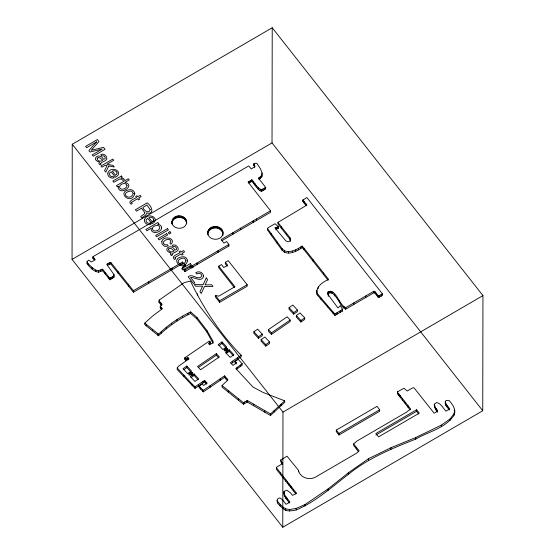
<?xml version="1.0" encoding="UTF-8"?>
<svg xmlns="http://www.w3.org/2000/svg" width="555" height="555" viewBox="0 0 555 555"><rect width="100%" height="100%" fill="white"/><g stroke="black" fill="none" stroke-linecap="round" stroke-linejoin="round"><path stroke-width="0.83" d="M72.053 259.407L72.254 144.258L272.227 27.75L482.947 295.593L482.746 410.742L282.772 527.25L72.053 259.407L272.026 142.899L272.227 27.75M113.921 276.043L113.893 277.347L109.821 279.769L102.613 270.708L98.408 272.227C93.629 271.478 90.056 267.441 87.156 263.84L87.156 261.474L88.856 260.073L91.291 262.002L95.266 259.83L92.976 256.916L93.289 256.479L148.358 224.393M88.377 265.505L88.384 263.972L87.156 262.3L87.156 261.474M92.033 269.029L92.04 267.489L88.384 263.972M93.962 258.172L93.955 259.705L92.969 258.45L92.976 256.916M93.289 256.479L92.969 258.45M95.8 271.652L95.807 270.118L92.04 267.489M98.408 272.227L98.408 270.687L102.613 269.168L109.821 278.235L109.821 279.769M100.476 271.561L100.476 270.028M102.037 270.764L102.037 269.231M102.613 270.708L102.613 269.168M105.214 274.01L105.214 272.477M107.975 263.618L107.975 265.151L110.709 263.861L133.408 292.214L182.588 263.576L182.588 262.043L179.626 263.764M108.607 278.332L108.614 276.792M109.8 264.083L109.807 262.55L110.716 262.328L133.408 290.674L133.408 292.214M110.709 263.861L110.716 262.328M110.924 279.123L110.924 277.59M112.644 278.124L112.644 276.584L113.9 275.814L113.928 274.503L106.713 264.346L109.807 262.55M113.893 277.347L113.928 274.503M117.896 272.991L117.896 271.457M128.6 286.602L128.6 285.069M231.088 363.712L241.175 356.775L241.175 355.235C220.016 333.611 203.442 308.302 190.483 281.059L184.149 282.641L159.216 300.04L159.153 301.067L162.129 304.293L160.256 306.221L162.414 308.663L152.285 316.322L144.786 323.107L144.786 324.64L158.57 335.775C167.901 326.604 178.835 319.111 190.636 313.464L190.636 311.924C178.842 317.571 167.908 325.063 158.57 334.242L158.57 335.775M146.277 325.847L146.277 324.307M148.719 283.293L148.719 281.753M152.403 330.794L152.403 329.261M157.891 335.234L157.897 333.694M161.692 305.361L159.153 302.607L159.153 301.067M159.216 300.04L159.153 302.607M160.256 306.221L160.256 307.754L161.512 309.232L161.519 307.692M160.499 308.136L160.506 306.596M160.825 304.418L160.825 302.877M161.283 333.18L161.283 331.647M166.292 328.824L166.292 327.29M171.661 324.696L171.661 323.156M172.022 221.32L171.981 224.033C171.578 215.389 186.653 215.174 186.605 223.79C188.381 214.931 173.431 212.731 172.022 221.32C171.12 229.992 186.175 230.804 186.605 222.257M172.21 269.605L172.21 268.065L178.141 264.624M172.307 221.716L172.307 220.175M172.834 220.633L172.841 219.093M173.604 219.641L173.604 218.101M174.596 218.774L174.603 217.241M175.803 218.073L175.803 216.54M177.107 217.602L177.107 216.061M177.087 320.991L177.094 319.451M209.277 342.768L209.277 344.308L210.088 343.358L210.095 341.818L209.374 341.041L184.822 357.774L185.724 358.613L187.965 357.718L188.977 358.821L178.432 366.321L177.232 368.014L177.225 369.547L195.02 388.382L204.628 381.896L204.628 380.362L195.027 386.849L195.02 388.382M178.46 217.359L178.46 215.819M179.827 217.331L179.827 215.798M181.166 217.532L181.166 215.992M182.449 217.935L182.449 216.401M182.477 317.724L182.477 316.183M182.727 268.655L182.727 267.122L185.363 265.574L182.588 262.043M183.629 218.545L183.629 217.012M183.871 376.734L183.871 375.194M185.023 271.534L184.461 270.861L184.461 269.321L185.03 269.994L185.023 271.534L228.875 245.983L228.882 244.443L226.606 241.557L223.963 243.097L221.167 239.545L270.535 210.782L248.071 182.096L251.866 179.778C255.064 183.046 257.083 188.249 261.613 189.768L265.692 187.417L258.505 178.224L261.842 175.415L262.071 172.994L260.545 168.949L256.847 163.371L255.945 163.101L253.864 163.933L254.599 167.145L254.606 165.605M184.676 219.357L184.676 217.817M184.76 264.797L184.753 266.338L183.871 265.207M184.822 357.774L184.822 359.307L185.724 360.146L187.958 359.258L188.423 359.758L188.423 358.218M185.155 359.668L185.162 358.135M185.543 220.349L185.543 218.816M185.536 360.084L185.536 358.544M185.724 360.146L185.724 358.613M186.161 221.459L186.168 219.919M186.515 222.617L186.515 221.077M186.605 359.772L186.612 358.232M190.851 371.933L186.82 367.577L186.827 366.036L183.046 368.624L187.652 373.605L191.433 371.017L186.827 366.036M187.639 359.328L187.639 357.795M187.958 359.258L187.965 357.718M188.006 314.754L188.006 313.214M189.13 375.222C190.573 365.849 195.728 379.884 189.137 373.681M189.179 373.404L189.179 374.944L190.858 373.792L192.557 374.93M189.276 374.68L189.283 373.14M189.435 374.431L189.442 372.898M189.657 374.216L189.657 372.676M189.928 374.028L189.928 372.488M190.226 373.897L190.226 372.356M190.538 373.813L190.538 372.28M190.858 373.792L190.864 372.252M191.184 373.813L191.184 372.28M191.496 373.89L191.496 372.356M191.787 374.014L191.787 372.481M192.051 374.188L192.051 372.655M192.183 385.718L192.183 384.185L177.232 368.014M192.28 374.417L192.28 372.877M192.446 374.667L192.446 373.127M192.599 375.208L192.557 373.397M198.114 379.787L194.083 375.423L194.083 373.89L190.309 376.477L194.916 381.458L198.69 378.871L194.083 373.89M213.065 343.378L206.821 331.904L196.803 318.813L196.803 317.28L190.636 311.924M197.08 264.506L197.087 262.973M197.4 295.232L197.407 293.692M198.558 385.961L198.558 384.428M203.359 391.865L203.359 390.332L224.546 375.853L224.539 377.393L203.359 391.865L199.21 387.647L199.21 386.107L202.173 384.018L203.567 385.461L207.064 383.103L204.628 380.362M200.522 389.062L200.522 387.522M202.429 391.122L202.429 389.589L199.21 386.107M203.088 382.86L203.088 381.327M205.53 382.874L205.53 381.334M206.717 384.15L206.717 382.617M206.821 331.904L206.828 330.364L196.803 317.28M207.841 234.827C205.725 223.193 226.274 224.407 222.749 235.778M207.875 233.613L208.174 230.894M208.174 232.434L208.722 229.777M208.722 231.317L209.512 230.297L209.512 228.757M209.984 343.566L210.095 341.818M210.109 387.237L210.116 385.704M209.512 230.297L210.539 229.402L210.539 227.869M210.539 229.402L211.774 228.681L211.781 227.148M212.683 342.13L212.69 340.597L206.828 330.364M211.774 228.681L213.12 228.195L213.127 226.655M213.12 228.195L214.514 227.939L214.521 226.405M225.358 262.321L227.661 265.248L223.79 267.51L221.487 264.582L218.746 266.178L234.911 286.734L218.719 296.169L215.395 295.413L215.389 296.953L219.607 302.308L247.162 286.248L247.169 284.715L228.237 260.649L225.358 262.321L225.358 263.861L227.196 266.206M222.826 231.824L222.819 233.364C222.187 230.179 219.038 228.091 215.923 227.918L215.93 226.384M218.83 357.906L216.325 355.193L216.325 353.653L197.58 366.494L200.591 369.748L219.336 356.907L216.325 353.653M217.31 228.119L217.31 226.586M218.059 252.282L218.059 250.749M218.628 228.535L218.628 227.002M218.746 266.178L218.739 267.711L234.39 287.608M219.607 302.308L219.613 300.768L215.395 295.413M219.849 229.166L219.849 227.633M220.217 380.321L220.224 378.781M220.925 229.999L220.925 228.466M221.82 231.026L221.827 229.493M226.038 347.832L222.007 343.476L222.014 341.935L218.233 344.523L222.839 349.504L226.62 346.917L222.014 341.935M224.546 375.853L227.918 379.953L222.042 385.524L222.035 387.064L243.43 404.241L247.336 402.035L270.493 415.501L284.68 402.375L284.68 400.835L262.966 392.392L252.997 387.05L235.854 368.513L242.167 363.747L238.15 359.39L235.119 361.444L235.396 363.303L235.119 361.444M222.458 232.17L222.465 230.63M224.366 350.843C223.013 348.096 227.883 347.076 227.779 349.851C227.46 351.835 223.908 351.357 224.366 349.303M224.47 349.039L224.463 350.58L226.371 349.712L227.786 351.107M224.629 350.33L224.629 348.797M224.844 350.108L224.844 348.575M225.115 349.927L225.115 348.387M225.413 349.796L225.413 348.256M225.67 378.607L225.67 377.074M225.725 349.712L225.725 348.179M226.051 349.692L226.051 348.151M226.371 349.712L226.371 348.179M226.683 349.789L226.683 348.256M226.974 349.914L226.974 348.38M227.238 350.087L227.238 348.554M227.404 378.947L227.404 380.487L224.539 377.393M227.467 350.309L227.467 348.776M227.633 350.566L227.64 349.026M227.772 351.384L227.744 349.296M228.299 392.094L228.299 390.553M233.301 355.686L229.27 351.322L229.27 349.789L225.496 352.376L230.103 357.358L233.877 354.77L229.27 349.789M232.413 362.769L232.42 361.236L241.175 355.235M221.896 240.655L232.892 234.252L232.892 232.712M236.055 364.011L236.055 362.477M236.291 369.602L237.165 368.707L237.165 367.174M237.554 359.252L237.554 357.718M238.525 400.308L238.525 398.774M240.308 366.557L240.308 365.023M240.703 229.701L240.703 228.16M242.167 363.747L242.167 365.287L237.165 368.707M243.43 404.241L243.43 402.708L222.042 385.524M244.533 403.617L244.533 402.077M246.399 402.555L246.399 401.015L247.343 400.495L270.493 413.968L270.493 415.501M247.336 402.035L247.343 400.495M248.862 181.534L248.855 183.067L251.866 181.319L251.866 179.778M250.7 181.998L250.7 180.458M253.149 222.444L253.149 220.911M265.692 187.417L265.692 188.957L261.613 191.308C257.811 190.303 256.077 186.036 253.524 183.4L253.524 181.86M253.933 165.432L253.933 163.892M253.697 405.733L253.697 404.2M254.037 165.869L253.864 163.933M253.878 331.758L253.871 333.298L258.477 338.279L262.258 335.692L262.258 334.152L257.652 329.171L253.878 331.758L258.484 336.746L258.477 338.279M255.099 185.405L255.106 183.865M256.25 186.862L256.25 185.321M256.5 220.495L256.507 218.954M258.325 189.29L258.332 187.756M258.921 177.829L258.914 179.362L261.835 176.948L262.071 172.994M260.233 190.934L260.233 189.401M260.385 178.377L260.392 176.837M261.134 339.611L261.134 341.152L265.741 346.133L269.522 343.545L269.522 342.005L264.915 337.024L261.134 339.611L265.748 344.593L265.741 346.133M261.613 191.308L261.613 189.768M261.835 176.948L261.842 175.415M262.952 190.552L262.952 189.012M264.666 189.553L264.666 188.013M264.77 412.178L264.777 410.638M267.531 228.535L267.531 230.075L282.079 250.201L284.653 252.428C290.98 254.502 297.05 251.033 302.156 247.627L302.156 246.087C297.05 249.493 290.98 252.962 284.659 250.895L282.079 248.661L267.531 228.535L268.093 227.73L275.023 223.714L278.312 226.683L278.208 228.417L275.585 229.18L275.592 227.64M268.412 329.628L268.405 331.168L271.416 334.422L290.161 321.581L290.161 320.048L287.157 316.794L268.412 329.628L271.416 332.882L271.416 334.422M270.535 210.782L270.535 212.315L232.892 234.252M271.326 235.375L271.333 233.835M274.26 412.018L274.26 410.478M276.439 467.768L276.439 469.301L295.766 493.874L295.766 492.334L276.439 467.768L277.084 466.852L282.627 463.619L280.712 460.033L287.018 456.196L298.444 470.279C299.86 477.786 309.635 480.706 315.788 476.946L356.49 453.234L359.099 450.813L353.646 443.875L357.254 440.871L406.371 412.247L410.644 408.993L397.505 392.295L397.595 391.774L404.019 388.264L407.231 391.025L412.844 387.751L414.058 387.876L434.163 413.225L437.389 411.345L437.645 410.672L435.668 408.119L434.26 404.22L436.591 402.548C441.107 403.249 443.022 408.258 445.942 411.193L449.744 408.917L446.255 404.477L445.228 401.966L445.533 400.981L446.511 400.419L448.884 400.349C452.651 404.22 456.592 410.048 453.837 415.584C445.096 428.398 428.398 431.61 415.709 439.102C392.094 448.489 368.201 458.132 348.339 474.379C331.689 487.123 315.698 501.775 296.183 509.983C291.826 510.829 286.678 511.994 283.029 508.678C280.719 506.021 275.953 503.482 277.313 499.32L279.082 497.96L280.33 498.161L282.564 499.868L286.068 504.322L289.932 502.081L284.347 494.484L283.778 492.452L284.111 491.39L286.831 490.204L290.536 492.889L292.499 495.365L296.523 493.416L295.766 492.334M276.994 228.771L277 227.231M277.25 243.596L277.257 242.056M327.623 294.372L328.095 293.47C335.858 289.516 339.417 307.234 345.744 309.156L373.883 292.762L374.84 292.991L378.531 297.653L382.416 295.385L382.423 293.852L306.88 197.531L302.975 200.105L306.894 205.086L277.937 222.409L277.93 223.949L289.842 239.087L290.549 241.245M277.646 503.024L277.105 500.339M278.208 228.417L278.312 226.683M280.185 505.98L280.185 504.44L277.653 501.491M280.532 474.504L280.532 472.971M280.712 460.033L280.712 461.566L282.197 464.015M281.045 405.733L281.045 404.2M281.357 228.306L281.364 226.766M281.538 462.925L281.538 461.385M282.079 250.201L282.079 248.661M282.53 464.563L282.537 463.03M282.772 527.25L282.974 412.101L72.254 144.258M283.029 508.678L283.029 507.138L280.185 504.44M283.778 492.452L284.347 496.017L289.488 503.045M284.111 492.93L284.111 491.39M284.653 252.428L284.659 250.895M284.347 496.017L284.347 494.484M285.568 498.043L285.568 496.503M285.693 481.067L285.693 479.527M285.756 510.406L285.756 508.873L283.029 507.138M286.415 234.73L286.415 233.197M286.096 498.716L286.102 497.183M287.254 500.187L287.254 498.647M287.421 483.266L287.421 481.726M288.454 253.073L288.461 251.54M289.065 307.657L289.058 309.197L293.664 314.179L297.445 311.591L297.445 310.051L292.839 305.07L289.065 307.657L293.671 312.638L293.664 314.179M288.905 485.146L288.905 483.613M289.842 239.087L289.849 237.554L277.937 222.409M289.661 511.009L289.668 509.476L296.183 508.442L305.09 504.516L328.054 488.927L348.339 472.846L368.437 458.714L390.935 447.746L415.709 437.569L441.336 425.13L450.056 418.956L453.844 414.044L454.795 410.568M290.473 240.128L290.48 238.595L289.849 237.554M290.813 487.574L290.813 486.034M291.541 488.504L291.548 486.971M292.541 252.636L292.541 251.096M293.366 490.821L293.373 489.288M295.683 251.394L295.683 249.861M296.321 315.511L296.321 317.044L300.928 322.032L304.709 319.444L304.709 317.904L300.102 312.923L296.321 315.511L300.935 320.492L300.928 322.032M296.183 509.983L296.183 508.442M298.34 249.847L298.34 248.314M298.444 471.812L298.444 470.279M300.72 248.467L300.72 246.926M305.923 203.851L305.923 205.392L302.975 201.645L302.975 200.105M303.092 199.738L302.975 201.645M328.095 280.296L304.119 249.826L304.119 248.286L302.156 246.087M304.251 203.269L304.258 201.736M305.083 506.056L305.09 504.516M313.103 261.245L313.103 259.705M304.119 248.286L328.602 279.401C322.656 282.086 314.838 287.185 317.21 294.837L334.929 315.455L342.366 311.126L342.289 309.1L340.416 305.597L338.099 307.935L337.336 307.13L328.289 294.865L327.623 292.832L328.102 291.937C335.858 287.976 339.417 305.701 345.744 307.623L345.744 309.156M317.21 294.837L316.856 290.327M318.209 288.551L318.216 287.018M320.873 299.291L320.873 297.757L317.21 293.304M323.572 274.545L323.572 273.011M327.422 306.971L327.422 305.43L320.873 297.757M328.095 293.47L328.102 291.937M328.282 296.398L328.289 294.865M328.054 490.46L328.054 488.927M329.164 292.804L329.171 291.271M330.454 292.603L330.454 291.063M331.703 292.88L331.703 291.34M332.723 293.609L332.729 292.069M333.194 313.686L333.194 312.153L327.422 305.43M334.637 296.023L334.637 294.49M334.929 315.455L334.929 313.922L333.194 312.153M336.302 430.069L336.295 431.603L338.959 434.995L379.662 411.276L379.669 409.743L377.005 406.35L336.302 430.069L338.966 433.455L338.959 434.995M337.065 314.206L337.072 312.673M339.396 302.08L339.396 300.539M340.222 312.368L340.229 310.835M342.289 309.1L342.366 311.126M343.927 307.831L343.927 306.291M348.339 474.379L348.339 472.846M353.646 443.875L353.639 445.408L358.641 451.77M353.84 304.438L353.84 302.898M356.372 448.877L356.372 447.344M365.787 297.48L365.787 295.94M368.437 460.248L368.437 458.714M373.883 292.762L373.883 291.222L374.84 291.458L378.531 296.113L378.531 297.653M374.84 292.991L374.84 291.458M376.339 294.899L376.346 293.366M377.92 296.904L377.92 295.371M379.495 297.091L379.495 295.551M381.146 296.127L381.153 294.587M390.935 449.279L390.935 447.746M410.117 409.867L397.505 393.835L397.505 392.295M397.595 391.774L397.505 393.835M398.656 395.299L398.656 393.759M399.725 396.659L399.725 395.118M400.321 397.415L400.328 395.881M402.458 400.134L402.465 398.601M404.484 402.701L404.484 401.168M405.323 403.776L405.323 402.236M408.029 407.217L408.036 405.677M415.709 439.102L415.709 437.569M418.734 414.023L416.604 411.31L416.604 409.777L375.901 433.49L378.565 436.875L419.268 413.163L416.604 409.777M437.645 412.212L434.572 407.474L434.26 404.22M434.572 407.474L434.572 405.934M435.668 409.659L435.668 408.119M436.098 410.249L436.077 408.681M436.348 410.561L436.348 409.021M436.868 411.22L436.868 409.687M441.336 426.663L441.336 425.13M445.228 401.966C444.812 405.254 447.635 407.592 449.363 409.978M445.762 405.06L445.762 403.527M446.255 406.017L446.255 404.477M446.948 406.905L446.948 405.365M448.606 409.014L448.613 407.481M450.056 420.489L450.056 418.956M453.837 415.584L453.844 414.044M87.156 263.84L87.156 263.014M207.882 232.08C207.022 240.377 220.821 242.015 222.749 234.238M434.26 405.76L434.662 405.268M209.984 342.033L208.618 343.462L209.658 344.794L213.259 342.463L212.69 340.597M270.493 413.968L284.68 400.835M227.383 352.147L226.849 352.508M199.21 387.647L199.731 387.217M232.42 361.236L230.429 362.644L232.975 365.356L236.486 362.935L235.403 361.77M183.67 369.727L186.82 367.577M218.864 345.626L222.007 343.476M198.274 367.556L216.325 355.193M190.934 377.58L194.083 375.423M226.121 353.479L229.27 351.322M258.484 336.746L262.258 334.152M293.671 312.638L297.445 310.051M271.416 332.882L290.161 320.048M265.748 344.593L269.522 342.005M300.935 320.492L304.709 317.904M149.836 223.533L248.245 166.202L248.89 166.007L251.221 168.963L255.057 166.632L254.037 164.329M253.864 165.473L254.252 165.244M109.821 278.235L112.644 276.584M133.408 290.674L172.21 268.065M185.03 269.994L228.882 244.443M219.613 300.768L247.169 284.715M334.929 313.922L342.366 309.586M345.744 307.623L373.883 291.222M378.531 296.113L382.423 293.852M282.974 412.101L482.947 295.593M338.966 433.455L379.669 409.743M375.901 435.023L416.604 411.31M243.43 402.708L246.399 401.015M278.208 226.877L274.912 227.841L285.867 240.891L287.941 241.82L289.1 241.536L290.078 240.745L290.48 238.595M214.514 227.939L215.923 227.918M285.756 508.873L289.668 509.476M95.807 270.118L98.408 270.687M202.429 389.589L203.359 390.332M144.786 323.107L158.57 334.242M190.636 313.464L196.803 318.813M192.183 384.185L195.027 386.849M204.628 381.896L206.321 383.727M302.156 247.627L304.119 249.826M251.866 181.319L253.524 183.4M272.026 142.899L482.746 410.742M228.272 245.213L228.875 245.983M182.727 267.122L183.372 267.94M183.372 269.473L184.461 270.861M454.226 410.027L454.795 412.101M144.772 212.69L144.286 213.959L140.706 216.526L142.038 218.212L142.684 217.192L145.965 214.917L146.416 213.002C155.136 214.854 151.841 206.051 147.214 202.866L135.385 209.755L136.475 211.136L141.546 208.18L144.772 212.69M150.218 209.686C149.226 214.306 143.461 210.435 142.878 207.403L146.922 205.045L150.218 209.686M127.005 185.516C126.852 188.846 120.178 191.177 119.443 186.966C119.949 183.809 125.846 181.749 127.005 185.516M100.552 163.406L101.045 164.197L99.976 164.821L98.852 163.413L99.581 162.122C90.014 159.708 99.394 151.473 103.542 159.34L105.166 158.661L105.145 157.37L103.834 155.83L101.697 155.83L100.781 154.672C103.022 153.159 105.741 154.991 106.678 157.162C108.26 160.929 102.21 161.387 100.552 163.406M171.946 254.155L172.445 254.953L171.377 255.577L170.246 254.169L170.975 252.879C161.408 250.458 170.794 242.223 174.936 250.09L176.559 249.417L176.545 248.127L175.227 246.58L173.098 246.587L172.182 245.421C174.416 243.916 177.142 245.74 178.072 247.912C179.653 251.679 173.611 252.143 171.946 254.155M117.036 172.917L116.786 174.055L115.558 175.29L112.311 171.162C113.997 170.135 116.668 170.794 117.036 172.917M153.659 219.475L153.416 220.612L152.188 221.847L148.941 217.72C150.62 216.693 153.298 217.359 153.659 219.475M133.207 193.438C130.376 202.145 119.124 192.994 130.321 191.093A2.38 2.047 0.1 0 1 132.159 191.669L133.207 193.438M185.98 260.517C183.15 269.224 171.89 260.073 183.095 258.172A2.38 2.047 0.1 0 1 184.933 258.748L185.98 260.517M134.809 193.73C130.758 206.432 115.169 190.774 130.64 189.664A4.301 3.698 0.1 0 1 133.256 190.753L134.407 192.197L134.809 193.73M187.576 260.808C183.525 273.504 167.943 257.853 183.414 256.743A4.301 3.698 0.1 0 1 186.029 257.832L187.181 259.275L187.576 260.808M107.857 173.16C107.08 176.518 111.264 179.099 114.191 177.801L113.227 176.573C110.209 177.801 107.531 173.139 111.139 171.8L115.419 177.239C125.014 171.918 110.48 164.828 107.857 173.16M144.487 219.718C143.71 223.075 147.894 225.656 150.821 224.359L149.857 223.131C146.839 224.359 144.161 219.697 147.762 218.358L152.049 223.797C161.644 218.476 147.11 211.386 144.487 219.718M118.194 186.848C118.86 196.692 136.329 185.315 124.951 182.442L129.239 179.945L128.288 178.731L116.418 185.648L117.32 186.799L118.423 186.154L118.194 186.848M203.532 276.05C201.958 282.835 194.673 277.07 190.608 277.41L194.874 282.835L193.501 283.633L188.145 276.813C192.536 272.866 198.399 281.205 201.694 276.154L201.666 275.294C201.021 273.199 198.406 272.789 196.768 273.99L195.769 272.72C198.669 270.5 203.22 272.436 203.532 276.05M161.609 227.89C161.172 233.183 150.107 234.73 151.272 228.16L146.867 230.727L145.889 229.479L157.911 222.479L158.862 223.686L157.717 224.352C159.653 224.331 161.685 225.843 161.609 227.89M152.431 228.223C152.001 232.302 157.884 231.407 159.396 228.91C161.595 224.227 153.471 224.629 152.431 228.223M161.845 241.564L161.97 243.867L164.211 246.031A3.573 3.073 0.1 0 0 166.458 246.351L168.234 245.851L167.277 244.637L165.272 244.887L163.441 243.478A2.151 1.845 0.1 0 1 163.475 241.98C164.863 239.677 169.504 237.755 170.871 241.057L169.948 243.083L170.905 244.297C176.969 238.608 163.454 234.696 161.845 241.564M131.59 202.277L132.18 203.567L131.042 204.233C126.769 201.028 134.775 198.856 136.551 197.448L135.76 196.442L136.946 195.755L137.737 196.761L140.144 195.36L141.136 196.623L138.729 198.024L139.659 199.21L138.479 199.897L137.543 198.711L131.59 202.277M175.054 257.513L175.637 258.803L174.499 259.469C170.225 256.264 178.231 254.093 180.007 252.691L179.216 251.686L180.403 250.992L181.194 251.998L183.601 250.596L184.593 251.859L182.186 253.26L183.122 254.447L181.936 255.133L181.006 253.947L175.054 257.513M97.326 158.168L97.132 158.716C97.423 161.332 101.086 161.984 102.772 160.173C101.045 159.396 99.387 156.087 97.326 158.168M168.727 248.924L168.533 249.466C168.824 252.081 172.48 252.733 174.173 250.922C172.445 250.145 170.78 246.836 168.727 248.924M206.238 277.895L203.165 284.673L194.236 284.555L195.54 286.22L202.624 286.214L199.925 291.791L201.271 293.498L204.511 286.387L212.967 286.442L211.67 284.798L205.121 284.861L207.598 279.623L206.238 277.895M108.829 166L105.797 172.147L104.541 170.552L107.073 165.702L105.138 165.307L101.898 167.194L100.955 165.994L112.783 159.105L113.726 160.298L106.858 164.301L113.04 165.369L114.295 166.965L108.829 166M96.549 141.9L88.876 150.634L89.952 152.001L102.21 149.094L92.213 154.88L93.247 156.191L105.068 149.302L103.535 147.346L91.249 150.266L98.95 141.511L97.389 139.541L85.567 146.43L86.601 147.748L96.549 141.9M121.427 176.025L112.804 181.048L113.782 182.297L119.707 179.029L121.774 179.279L122.891 180.437L124.417 179.549L123.439 178.516L120.865 178.079L122.357 177.212L121.427 176.025M167.471 228.611L155.643 235.507L156.621 236.749L168.449 229.86L167.471 228.611M166.68 233.62L158.099 238.622L159.098 239.892L167.679 234.89L166.68 233.62M169.92 231.733L168.283 232.691L169.282 233.96L170.919 233.003L169.92 231.733M190.337 263.625L181.714 268.648L182.699 269.897L188.624 266.629L190.691 266.872L191.808 268.037L193.334 267.149L192.356 266.116L189.782 265.678L191.274 264.811L190.337 263.625"/></g></svg>
